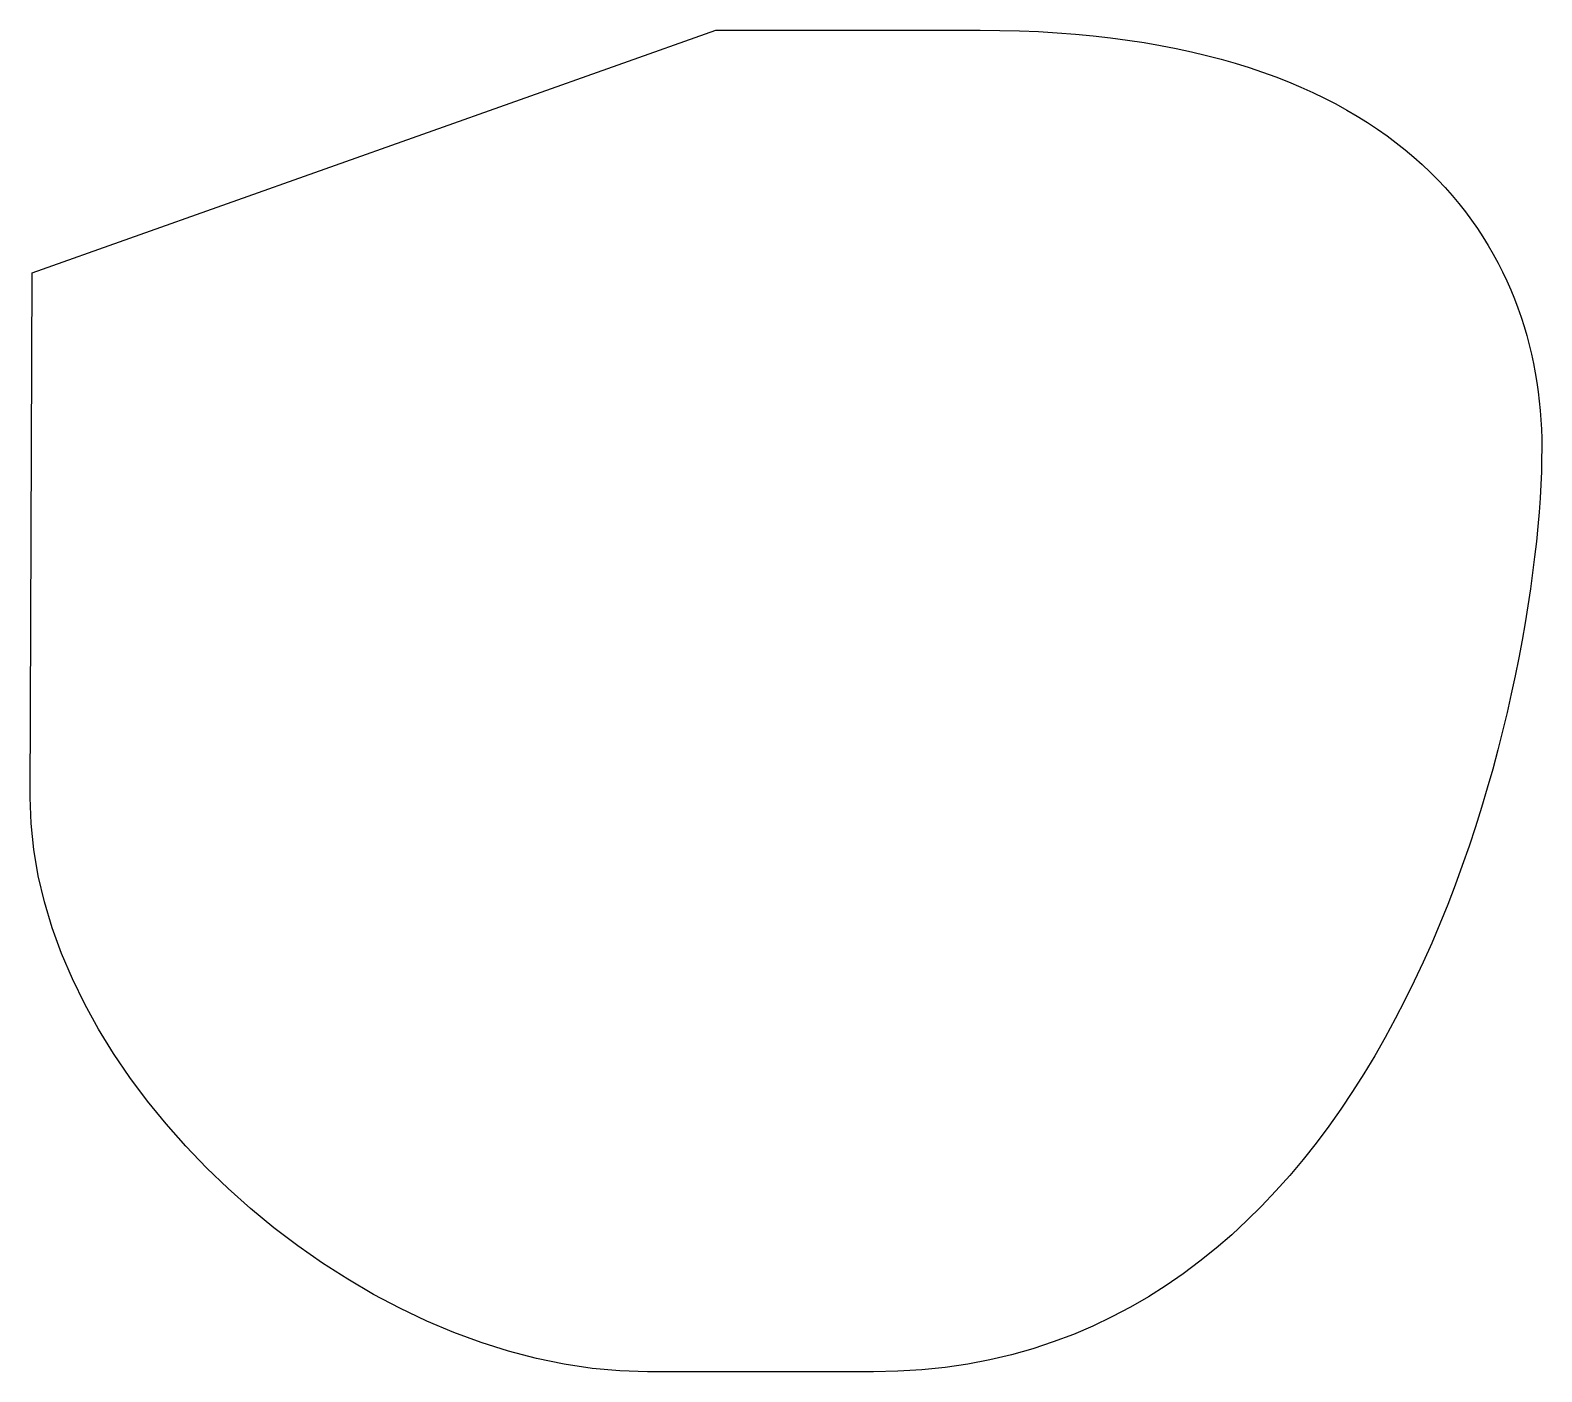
# Model space of a CAD drawing. Extents: x 63.2 to 115.6, y 87.4 to 133.9.
import ezdxf

# ---------------------------------------------------------------- set-up
doc = ezdxf.new("R2010")
doc.units = 0
doc.layers.add('outline_segments', color=7, linetype='CONTINUOUS')

msp = doc.modelspace()

# ---------------------------------------------------------------- linework, layer by layer
at = {"layer": 'outline_segments', "color": 7}
for p, q in [((63.303345, 125.468539), (86.976416, 133.866163)), ((86.976416, 133.866163), (96.122786, 133.866163)), ((96.122786, 133.866163), (96.813209, 133.860632)), ((96.813209, 133.860632), (97.48864, 133.844206)), ((97.48864, 133.844206), (98.149207, 133.817028)), ((98.149207, 133.817028), (98.795044, 133.779323)), ((98.795044, 133.779323), (99.426282, 133.731267)), ((99.426282, 133.731267), (100.043053, 133.67305)), ((100.043053, 133.67305), (100.645488, 133.604865)), ((100.645488, 133.604865), (101.233721, 133.526898)), ((101.233721, 133.526898), (101.807885, 133.439344)), ((101.807885, 133.439344), (102.368107, 133.342387)), ((102.368107, 133.342387), (102.914521, 133.236218)), ((102.914521, 133.236218), (103.447263, 133.121026)), ((103.447263, 133.121026), (103.966459, 132.997003)), ((103.966459, 132.997003), (104.472243, 132.864339)), ((104.472243, 132.864339), (104.964749, 132.723222)), ((104.964749, 132.723222), (105.444107, 132.573839)), ((105.444107, 132.573839), (105.910448, 132.416385)), ((105.910448, 132.416385), (106.363905, 132.251045)), ((106.363905, 132.251045), (106.80461, 132.078012)), ((106.80461, 132.078012), (107.232693, 131.897474)), ((107.232693, 131.897474), (107.64829, 131.709621)), ((107.64829, 131.709621), (108.051529, 131.514642)), ((108.051529, 131.514642), (108.442546, 131.312727)), ((108.442546, 131.312727), (108.821468, 131.104066)), ((108.821468, 131.104066), (109.188431, 130.888849)), ((109.188431, 130.888849), (109.543562, 130.667265)), ((109.543562, 130.667265), (109.886998, 130.4395)), ((109.886998, 130.4395), (110.218869, 130.205749)), ((110.218869, 130.205749), (110.539304, 129.966202)), ((110.539304, 129.966202), (110.848442, 129.721044)), ((110.848442, 129.721044), (111.146407, 129.47047)), ((111.146407, 129.47047), (111.433336, 129.214664)), ((111.433336, 129.214664), (111.709358, 128.953817)), ((111.709358, 128.953817), (111.974607, 128.688122)), ((111.974607, 128.688122), (112.229217, 128.417767)), ((112.229217, 128.417767), (112.473314, 128.142939)), ((112.473314, 128.142939), (112.707033, 127.863833)), ((112.707033, 127.863833), (112.930505, 127.580631)), ((112.930505, 127.580631), (113.143863, 127.293529)), ((113.143863, 127.293529), (113.34724, 127.002716)), ((113.34724, 127.002716), (113.540766, 126.708378)), ((113.540766, 126.708378), (113.724571, 126.410707)), ((113.724571, 126.410707), (113.898793, 126.109895)), ((113.898793, 126.109895), (114.063557, 125.806125)), ((114.063557, 125.806125), (114.218999, 125.499595)), ((63.232789, 107.300484), (63.303345, 125.468539)), ((114.218999, 125.499595), (114.36525, 125.190488)), ((114.36525, 125.190488), (114.502441, 124.878994)), ((114.502441, 124.878994), (114.630708, 124.565307)), ((114.630708, 124.565307), (114.750175, 124.249613)), ((114.750175, 124.249613), (114.860982, 123.932105)), ((114.860982, 123.932105), (114.963256, 123.612968)), ((114.963256, 123.612968), (115.057129, 123.292394)), ((115.057129, 123.292394), (115.142735, 122.970574)), ((115.142735, 122.970574), (115.220205, 122.647694)), ((115.220205, 122.647694), (115.289671, 122.323949)), ((115.289671, 122.323949), (115.351266, 121.999523)), ((115.351266, 121.999523), (115.40512, 121.674609)), ((115.40512, 121.674609), (115.451365, 121.349396)), ((115.451365, 121.349396), (115.490134, 121.024073)), ((115.490134, 121.024073), (115.521557, 120.698831)), ((115.521557, 120.698831), (115.545771, 120.373855)), ((115.545771, 120.373855), (115.562902, 120.049342)), ((115.562902, 120.049342), (115.57309, 119.725475)), ((115.576449, 119.402449), (115.572808, 119.000364)), ((115.57309, 119.725475), (115.576449, 119.402449)), ((115.572808, 119.000364), (115.561773, 118.57676)), ((115.561773, 118.57676), (115.543118, 118.132525)), ((115.543118, 118.132525), (115.516702, 117.668552)), ((115.516702, 117.668552), (115.482294, 117.185732)), ((115.482294, 117.185732), (115.439715, 116.684954)), ((115.439715, 116.684954), (115.388774, 116.167113)), ((115.388774, 116.167113), (115.329281, 115.633095)), ((115.329281, 115.633095), (115.26104, 115.083797)), ((115.26104, 115.083797), (115.183864, 114.520109)), ((115.183864, 114.520109), (115.09756, 113.942922)), ((115.09756, 113.942922), (115.001935, 113.353126)), ((115.001935, 113.353126), (114.896798, 112.751615)), ((114.896798, 112.751615), (114.781959, 112.139277)), ((114.781959, 112.139277), (114.657226, 111.517005)), ((114.657226, 111.517005), (114.522408, 110.885688)), ((114.522408, 110.885688), (114.377312, 110.246223)), ((114.377312, 110.246223), (114.221745, 109.599494)), ((114.221745, 109.599494), (114.055519, 108.946401)), ((114.055519, 108.946401), (113.878445, 108.287827)), ((113.878445, 108.287827), (113.690324, 107.624667)), ((113.690324, 107.624667), (113.490968, 106.957815)), ((63.261886, 106.399066), (63.232789, 107.300484)), ((113.490968, 106.957815), (113.280187, 106.288156)), ((63.354672, 105.495628), (63.261886, 106.399066)), ((113.280187, 106.288156), (113.057788, 105.616588)), ((63.508898, 104.592178), (63.354672, 105.495628)), ((113.057788, 105.616588), (112.82358, 104.943996)), ((112.82358, 104.943996), (112.577372, 104.271277)), ((63.722318, 103.690726), (63.508898, 104.592178)), ((112.577372, 104.271277), (112.318972, 103.599317)), ((63.992684, 102.793279), (63.722318, 103.690726)), ((112.318972, 103.599317), (112.048188, 102.929014)), ((64.317747, 101.901849), (63.992684, 102.793279)), ((112.048188, 102.929014), (111.764829, 102.261254)), ((111.764829, 102.261254), (111.468702, 101.596928)), ((64.695268, 101.018443), (64.317747, 101.901849)), ((111.468702, 101.596928), (111.159617, 100.936932)), ((65.122992, 100.145072), (64.695268, 101.018443)), ((111.159617, 100.936932), (110.837385, 100.282151)), ((65.598675, 99.283744), (65.122992, 100.145072)), ((110.837385, 100.282151), (110.501808, 99.633483)), ((110.501808, 99.633483), (110.152702, 98.991814)), ((66.120072, 98.436468), (65.598675, 99.283744)), ((110.152702, 98.991814), (109.789872, 98.358038)), ((66.684934, 97.605256), (66.120072, 98.436468)), ((109.789872, 98.358038), (109.413125, 97.733046)), ((67.291015, 96.792112), (66.684934, 97.605256)), ((109.413125, 97.733046), (109.022269, 97.117728)), ((109.022269, 97.117728), (108.617117, 96.512977)), ((67.936068, 95.999047), (67.291015, 96.792112)), ((108.617117, 96.512977), (108.197475, 95.919684)), ((68.617846, 95.228075), (67.936068, 95.999047)), ((108.197475, 95.919684), (107.763152, 95.33874)), ((107.763152, 95.33874), (107.313956, 94.771036)), ((69.334103, 94.4812), (68.617846, 95.228075)), ((107.313956, 94.771036), (106.849695, 94.217466)), ((70.082593, 93.760432), (69.334103, 94.4812)), ((70.861067, 93.06778), (70.082593, 93.760432)), ((106.849695, 94.217466), (106.370176, 93.678915)), ((106.370176, 93.678915), (105.875212, 93.156282)), ((71.66728, 92.405255), (70.861067, 93.06778)), ((105.364607, 92.650455), (104.838175, 92.162324)), ((105.875212, 93.156282), (105.364607, 92.650455)), ((72.498983, 91.774864), (71.66728, 92.405255)), ((104.838175, 92.162324), (104.295719, 91.692779)), ((73.35393, 91.178618), (72.498983, 91.774864)), ((104.295719, 91.692779), (103.737049, 91.242717)), ((74.229877, 90.618526), (73.35393, 91.178618)), ((103.737049, 91.242717), (103.161976, 90.813022)), ((75.124572, 90.096598), (74.229877, 90.618526)), ((103.161976, 90.813022), (102.570305, 90.404593)), ((76.035772, 89.614839), (75.124572, 90.096598)), ((102.570305, 90.404593), (101.961846, 90.018318)), ((76.961232, 89.175264), (76.035772, 89.614839)), ((101.33641, 89.655087), (100.693801, 89.315791)), ((101.961846, 90.018318), (101.33641, 89.655087)), ((77.898698, 88.779876), (76.961232, 89.175264)), ((100.03383, 89.001325), (99.356305, 88.712575)), ((100.693801, 89.315791), (100.03383, 89.001325)), ((78.845932, 88.430691), (77.898698, 88.779876)), ((99.356305, 88.712575), (98.661037, 88.450438)), ((79.800681, 88.129712), (78.845932, 88.430691)), ((80.7607, 87.878952), (79.800681, 88.129712)), ((97.216493, 88.009556), (96.466841, 87.832597)), ((97.94783, 88.215802), (97.216493, 88.009556)), ((98.661037, 88.450438), (97.94783, 88.215802)), ((81.723741, 87.680418), (80.7607, 87.878952)), ((82.687561, 87.53612), (81.723741, 87.680418)), ((83.64991, 87.44807), (82.687561, 87.53612)), ((84.60854, 87.418273), (83.64991, 87.44807)), ((92.437069, 87.418273), (84.60854, 87.418273)), ((93.281195, 87.435432), (92.437069, 87.418273)), ((94.106043, 87.486339), (93.281195, 87.435432)), ((94.911805, 87.5701), (94.106043, 87.486339)), ((95.698674, 87.685814), (94.911805, 87.5701)), ((96.466841, 87.832597), (95.698674, 87.685814))]:
    msp.add_line(p, q, dxfattribs=at)

doc.saveas('drawing.dxf')
